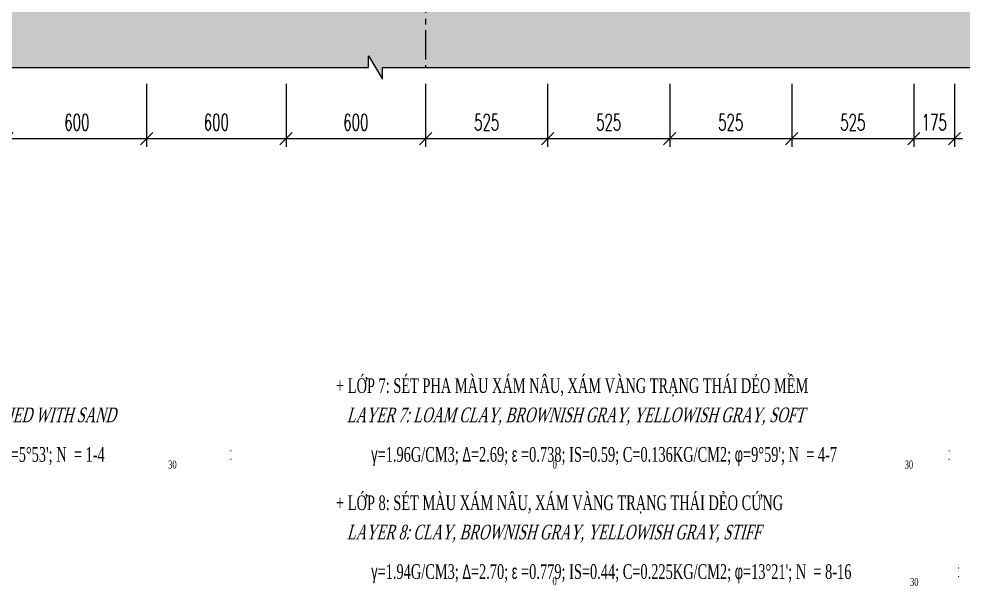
# Model space of a CAD drawing. Extents: x 9472 to 112692, y 46655 to 72187.
# Drawn here: x 56124 to 60185, y 63188 to 65628 of the extents above; entities that cross this region are included whole.
import ezdxf

# ---------------------------------------------------------------- set-up
doc = ezdxf.new("R2010")
doc.units = 0
doc.header["$LTSCALE"] = 10
doc.header["$MEASUREMENT"] = 0
doc.linetypes.add('CENTER', pattern=[2, 1.25, -0.25, 0.25, -0.25])
doc.layers.get('0').update_dxf_attribs({"color": 6, "linetype": 'CONTINUOUS'})
for name, color, linetype in [('Hatch', 8, 'CONTINUOUS'), ('Kich thuoc', 2, 'CONTINUOUS'), ('Net vang', 8, 'CONTINUOUS'), ('Text', 4, 'CONTINUOUS'), ('Tim', 8, 'CENTER')]:
    doc.layers.add(name, color=color, linetype=linetype)
doc.styles.add('Kichthuoc', font='romans.shx', dxfattribs={"width": 0.6})
doc.styles.get("Standard").update_dxf_attribs({"font": 'vntimeh.shx', "width": 0.65})
doc.dimstyles.new('Dim 350', dxfattribs={"dimscale": 350, "dimtxt": 0.2, "dimasz": 0.15, "dimexe": 0.1, "dimexo": 0.2, "dimgap": 0.1, "dimtad": 1, "dimdec": 0, "dimlfac": -1, "dimzin": 0, "dimdsep": 46, "dimtxsty": 'Kichthuoc', "dimblk": 'OBLIQUE', "dimcen": 0.1, "dimdle": 0.1, "dimclrd": 2, "dimclre": 2, "dimclrt": 4, "dimadec": 0, "dimazin": 0, "dimtfac": 1, "dimtdec": 0, "dimtix": 1, "dimtmove": 2, "dimatfit": 3, "dimfxl": 1, "dimtfill": 1, "dimtolj": 1, "dimtzin": 0, "dimarcsym": 0})

# ---------------------------------------------------------------- blocks, each defined once
blk = doc.blocks.new('_Oblique')
at = {"color": 0, "linetype": 'ByBlock', "lineweight": -2}
blk.add_line((-0.5, -0.5), (0.5, 0.5), dxfattribs=at)
blk = doc.blocks.new('*D66')
at = {"layer": 'Kich thuoc', "color": 2, "lineweight": -2}
for p, q in [((56673.2, 65348.7), (56673.2, 65077.7)), ((57273.2, 65348.7), (57273.2, 65077.7)), ((56638.2, 65112.7), (57308.2, 65112.7))]:
    blk.add_line(p, q, dxfattribs=at)
at = {"layer": 'Kich thuoc', "color": 2, "lineweight": -2, "xscale": 52.5, "yscale": 52.5, "zscale": 52.5, "rotation": 180}
blk.add_blockref('_Oblique', (56673.2, 65112.7), dxfattribs=at)
at = {"layer": 'Kich thuoc', "color": 2, "lineweight": -2, "xscale": 52.5, "yscale": 52.5, "zscale": 52.5}
blk.add_blockref('_Oblique', (57273.2, 65112.7), dxfattribs=at)
at = {"layer": 'Kich thuoc', "color": 4, "insert": (56973.2, 65182.7), "char_height": 70, "attachment_point": 5, "style": 'Kichthuoc', "bg_fill": 3, "box_fill_scale": 1.25, "bg_fill_color": 9, "bg_fill_true_color": 13158600, "bg_fill_transparency": 11732736}
blk.add_mtext('\\A1;600', dxfattribs=at)
blk = doc.blocks.new('*D72')
at = {"layer": 'Kich thuoc', "color": 2, "lineweight": -2}
for p, q in [((56073.2, 65348.7), (56073.2, 65077.7)), ((56673.2, 65348.7), (56673.2, 65077.7)), ((56038.2, 65112.7), (56708.2, 65112.7))]:
    blk.add_line(p, q, dxfattribs=at)
at = {"layer": 'Kich thuoc', "color": 2, "lineweight": -2, "xscale": 52.5, "yscale": 52.5, "zscale": 52.5, "rotation": 180}
blk.add_blockref('_Oblique', (56073.2, 65112.7), dxfattribs=at)
at = {"layer": 'Kich thuoc', "color": 2, "lineweight": -2, "xscale": 52.5, "yscale": 52.5, "zscale": 52.5}
blk.add_blockref('_Oblique', (56673.2, 65112.7), dxfattribs=at)
at = {"layer": 'Kich thuoc', "color": 4, "insert": (56373.2, 65182.7), "char_height": 70, "attachment_point": 5, "style": 'Kichthuoc', "bg_fill": 3, "box_fill_scale": 1.25, "bg_fill_color": 9, "bg_fill_true_color": 13158600, "bg_fill_transparency": 5599924}
blk.add_mtext('\\A1;600', dxfattribs=at)
blk = doc.blocks.new('*D73')
at = {"layer": 'Kich thuoc', "color": 2, "lineweight": -2}
for p, q in [((59973.2, 65348.7), (59973.2, 65077.7)), ((60148.2, 65348.7), (60148.2, 65077.7)), ((59938.2, 65112.7), (60183.2, 65112.7))]:
    blk.add_line(p, q, dxfattribs=at)
at = {"layer": 'Kich thuoc', "color": 2, "lineweight": -2, "xscale": 52.5, "yscale": 52.5, "zscale": 52.5, "rotation": 180}
blk.add_blockref('_Oblique', (59973.2, 65112.7), dxfattribs=at)
at = {"layer": 'Kich thuoc', "color": 2, "lineweight": -2, "xscale": 52.5, "yscale": 52.5, "zscale": 52.5}
blk.add_blockref('_Oblique', (60148.2, 65112.7), dxfattribs=at)
at = {"layer": 'Kich thuoc', "color": 4, "insert": (60060.7, 65182.7), "char_height": 70, "attachment_point": 5, "style": 'Kichthuoc', "bg_fill": 3, "box_fill_scale": 1.25, "bg_fill_color": 9, "bg_fill_true_color": 13158600, "bg_fill_transparency": 11732736}
blk.add_mtext('\\A1;175', dxfattribs=at)
blk = doc.blocks.new('*D74')
at = {"layer": 'Kich thuoc', "color": 2, "lineweight": -2}
for p, q in [((57873.2, 65348.7), (57873.2, 65077.7)), ((58398.2, 65348.7), (58398.2, 65077.7)), ((57838.2, 65112.7), (58433.2, 65112.7))]:
    blk.add_line(p, q, dxfattribs=at)
at = {"layer": 'Kich thuoc', "color": 2, "lineweight": -2, "xscale": 52.5, "yscale": 52.5, "zscale": 52.5, "rotation": 180}
blk.add_blockref('_Oblique', (57873.2, 65112.7), dxfattribs=at)
at = {"layer": 'Kich thuoc', "color": 2, "lineweight": -2, "xscale": 52.5, "yscale": 52.5, "zscale": 52.5}
blk.add_blockref('_Oblique', (58398.2, 65112.7), dxfattribs=at)
at = {"layer": 'Kich thuoc', "color": 4, "insert": (58135.7, 65182.7), "char_height": 70, "attachment_point": 5, "style": 'Kichthuoc', "bg_fill": 3, "box_fill_scale": 1.25, "bg_fill_color": 9, "bg_fill_true_color": 13158600, "bg_fill_transparency": 11732736}
blk.add_mtext('\\A1;525', dxfattribs=at)
blk = doc.blocks.new('*D75')
at = {"layer": 'Kich thuoc', "color": 2, "lineweight": -2}
for p, q in [((57273.2, 65348.7), (57273.2, 65077.7)), ((57873.2, 65348.7), (57873.2, 65077.7)), ((57238.2, 65112.7), (57908.2, 65112.7))]:
    blk.add_line(p, q, dxfattribs=at)
at = {"layer": 'Kich thuoc', "color": 2, "lineweight": -2, "xscale": 52.5, "yscale": 52.5, "zscale": 52.5, "rotation": 180}
blk.add_blockref('_Oblique', (57273.2, 65112.7), dxfattribs=at)
at = {"layer": 'Kich thuoc', "color": 2, "lineweight": -2, "xscale": 52.5, "yscale": 52.5, "zscale": 52.5}
blk.add_blockref('_Oblique', (57873.2, 65112.7), dxfattribs=at)
at = {"layer": 'Kich thuoc', "color": 4, "insert": (57573.2, 65182.7), "char_height": 70, "attachment_point": 5, "style": 'Kichthuoc', "bg_fill": 3, "box_fill_scale": 1.25, "bg_fill_color": 9, "bg_fill_true_color": 13158600, "bg_fill_transparency": 3893024}
blk.add_mtext('\\A1;600', dxfattribs=at)
blk = doc.blocks.new('*D76')
at = {"layer": 'Kich thuoc', "color": 2, "lineweight": -2}
for p, q in [((58923.2, 65348.7), (58923.2, 65077.7)), ((59448.2, 65348.7), (59448.2, 65077.7)), ((58888.2, 65112.7), (59483.2, 65112.7))]:
    blk.add_line(p, q, dxfattribs=at)
at = {"layer": 'Kich thuoc', "color": 2, "lineweight": -2, "xscale": 52.5, "yscale": 52.5, "zscale": 52.5, "rotation": 180}
blk.add_blockref('_Oblique', (58923.2, 65112.7), dxfattribs=at)
at = {"layer": 'Kich thuoc', "color": 2, "lineweight": -2, "xscale": 52.5, "yscale": 52.5, "zscale": 52.5}
blk.add_blockref('_Oblique', (59448.2, 65112.7), dxfattribs=at)
at = {"layer": 'Kich thuoc', "color": 4, "insert": (59185.7, 65182.7), "char_height": 70, "attachment_point": 5, "style": 'Kichthuoc', "bg_fill": 3, "box_fill_scale": 1.25, "bg_fill_color": 9, "bg_fill_true_color": 13158600, "bg_fill_transparency": 5599940}
blk.add_mtext('\\A1;525', dxfattribs=at)
blk = doc.blocks.new('*D77')
at = {"layer": 'Kich thuoc', "color": 2, "lineweight": -2}
for p, q in [((58398.2, 65348.7), (58398.2, 65077.7)), ((58923.2, 65348.7), (58923.2, 65077.7)), ((58363.2, 65112.7), (58958.2, 65112.7))]:
    blk.add_line(p, q, dxfattribs=at)
at = {"layer": 'Kich thuoc', "color": 2, "lineweight": -2, "xscale": 52.5, "yscale": 52.5, "zscale": 52.5, "rotation": 180}
blk.add_blockref('_Oblique', (58398.2, 65112.7), dxfattribs=at)
at = {"layer": 'Kich thuoc', "color": 2, "lineweight": -2, "xscale": 52.5, "yscale": 52.5, "zscale": 52.5}
blk.add_blockref('_Oblique', (58923.2, 65112.7), dxfattribs=at)
at = {"layer": 'Kich thuoc', "color": 4, "insert": (58660.7, 65182.7), "char_height": 70, "attachment_point": 5, "style": 'Kichthuoc', "bg_fill": 3, "box_fill_scale": 1.25, "bg_fill_color": 9, "bg_fill_true_color": 13158600, "bg_fill_transparency": 3884992}
blk.add_mtext('\\A1;525', dxfattribs=at)
blk = doc.blocks.new('*D78')
at = {"layer": 'Kich thuoc', "color": 2, "lineweight": -2}
for p, q in [((59448.2, 65348.7), (59448.2, 65077.7)), ((59973.2, 65348.7), (59973.2, 65077.7)), ((59413.2, 65112.7), (60008.2, 65112.7))]:
    blk.add_line(p, q, dxfattribs=at)
at = {"layer": 'Kich thuoc', "color": 2, "lineweight": -2, "xscale": 52.5, "yscale": 52.5, "zscale": 52.5, "rotation": 180}
blk.add_blockref('_Oblique', (59448.2, 65112.7), dxfattribs=at)
at = {"layer": 'Kich thuoc', "color": 2, "lineweight": -2, "xscale": 52.5, "yscale": 52.5, "zscale": 52.5}
blk.add_blockref('_Oblique', (59973.2, 65112.7), dxfattribs=at)
at = {"layer": 'Kich thuoc', "color": 4, "insert": (59710.7, 65182.7), "char_height": 70, "attachment_point": 5, "style": 'Kichthuoc', "bg_fill": 3, "box_fill_scale": 1.25, "bg_fill_color": 9, "bg_fill_true_color": 13158600, "bg_fill_transparency": 3878416}
blk.add_mtext('\\A1;525', dxfattribs=at)

msp = doc.modelspace()

# ---------------------------------------------------------------- linework, layer by layer
at = {"layer": 'Net vang'}
msp.add_lwpolyline([(53621.9, 65418.7), (57627.3, 65418.7), (57627.3, 65468.7), (57687.3, 65368.7), (57687.3, 65418.7), (64114, 65418.7)], dxfattribs=at)

# ---------------------------------------------------------------- texts
at = {"layer": 'Text'}
for s, height, width, p in [('+ líp 7: sÐt pha mµu x¸m n©u, x¸m vµng tr¹ng th¸i dÎo mÒm', 63, 0.65, (57488.2, 64018.7)), ('.', 34.7, 0.7, (57031.6, 63767.2)), ('.', 34.7, 0.7, (60120.5, 63767.2)), ('30', 34.65, 0.7, (56765.9, 63693.1)), ('.', 34.7, 0.7, (57031.6, 63730.4)), ('0', 34.7, 0.7, (58419.7, 63693.1)), ('30', 34.65, 0.7, (59933.7, 63693.1)), ('.', 34.7, 0.7, (60120.5, 63730.4)), ('+ líp 8: sÐt mµu x¸m n©u, x¸m vµng tr¹ng th¸i dÎo cøng', 63, 0.65, (57488.2, 63514.7)), ('.', 34.7, 0.7, (60160.4, 63263.2)), ('0', 34.7, 0.7, (58418.8, 63191.3)), ('30', 34.65, 0.7, (59956.8, 63188.1)), ('.', 34.7, 0.7, (60160.4, 63226.4))]:
    msp.add_text(s, height=height, dxfattribs=dict(at, width=width)).set_placement(p)
at = {"layer": 'Text', "oblique": 15, "width": 0.65}
for s, p in [('   layer 2: clay, brownish grey very soft, sandwiched with sand', (54338.2, 63892.7)), ('   layer 7: loam clay, brownish gray, yellowish gray, soft', (57488.2, 63892.7)), ('   layer 8: clay, brownish gray, yellowish gray, stiff', (57488.2, 63388.7))]:
    msp.add_text(s, height=63, dxfattribs=at).set_placement(p)
at = {"layer": 'Text', "char_height": 63, "width": 13860, "attachment_point": 7}
for s, insert in [("{\\Fgreeks.shx|c1;g}=1.71g/cm3; {\\Fgreeks.shx|c0;D}=2.68; {\\Fgreeks.shx|c1;e} =1.362; iS=1.19; C=0.069kg/cm2; {\\Fgreeks.shx|c1;f}=5°53'; n  = 1-4", (54489.4, 63703.7)), ("{\\Fgreeks.shx|c1;g}=1.96g/cm3; {\\Fgreeks.shx|c0;D}=2.69; {\\Fgreeks.shx|c1;e} =0.738; iS=0.59; C=0.136kg/cm2; {\\Fgreeks.shx|c1;f}=9°59'; n  = 4-7", (57639.4, 63703.7)), ("{\\Fgreeks.shx|c1;g}=1.94g/cm3; {\\Fgreeks.shx|c0;D}=2.70; {\\Fgreeks.shx|c1;e} =0.779; iS=0.44; C=0.225kg/cm2; {\\Fgreeks.shx|c1;f}=13°21'; n  = 8-16", (57639.4, 63199.7))]:
    msp.add_mtext(s, dxfattribs=dict(at, insert=insert))

# ---------------------------------------------------------------- next in the draw order: dimensions: what is measured, and where the dimension line sits
at = {"layer": 'Kich thuoc'}
for base, p1, p2, picture, middle in [((57273.2, 65112.7), (56673.2, 65418.7), (57273.2, 65418.7), '*D66', (56973.2, 65182.7)), ((58398.2, 65112.7), (57873.2, 65418.7), (58398.2, 65418.7), '*D74', (58135.7, 65182.7)), ((59448.2, 65112.7), (58923.2, 65418.7), (59448.2, 65418.7), '*D76', (59185.7, 65182.7)), ((60148.2, 65112.7), (59973.2, 65418.7), (60148.2, 65418.7), '*D73', (60060.7, 65182.7))]:
    dim = msp.add_linear_dim(base=base, p1=p1, p2=p2, dimstyle='Dim 350', dxfattribs=at)
    dim.commit()
    dim.dimension.update_dxf_attribs({"geometry": picture, "text_midpoint": middle})

# ---------------------------------------------------------------- next in the draw order: dimensions: what is measured, and where the dimension line sits
for base, p1, p2, picture, middle in [((56673.2, 65112.7), (56073.2, 65418.7), (56673.2, 65418.7), '*D72', (56373.2, 65182.7)), ((57873.2, 65112.7), (57273.2, 65418.7), (57873.2, 65418.7), '*D75', (57573.2, 65182.7)), ((58923.2, 65112.7), (58398.2, 65418.7), (58923.2, 65418.7), '*D77', (58660.7, 65182.7)), ((59973.2, 65112.7), (59448.2, 65418.7), (59973.2, 65418.7), '*D78', (59710.7, 65182.7))]:
    dim = msp.add_linear_dim(base=base, p1=p1, p2=p2, dimstyle='Dim 350', dxfattribs=at)
    dim.commit()
    dim.dimension.update_dxf_attribs({"geometry": picture, "text_midpoint": middle})

# ---------------------------------------------------------------- next in the draw order: hatches: boundary and pattern name
at = {"layer": 'Hatch'}
h = msp.add_hatch(dxfattribs=at)
h.set_pattern_fill('CORK', color=256, scale=500, style=0)
h.set_pattern_definition([(0, (0, 0), (0, 62.5), []), (135, (31.25, -31.25), (-125, -125), [88.38835, -88.38835]), (135, (46.88, -31.25), (-125, -125), [88.38835, -88.38835]), (135, (62.5, -31.25), (-125, -125), [88.38835, -88.38835])])
h.paths.add_polyline_path([(63605.4, 65797.2, -0.087451), (63582.2, 65820.4, -0.087526), (63605.4, 65797.2, 0.414257), (63736.8, 65820.4, 0.520567), (63899.6, 65820.4, 0.520567), (63899.6, 65974.9, 0.304823), (63937.5, 66073), (60265.2, 66071.9), (60265.2, 65993.4), (60209.8, 65993.4, 0.07201), (60229.5, 65974.9, 0.520567), (60229.5, 65820.4, 0.414257), (60360.9, 65797.2, -0.087526), (60384.1, 65820.4, -0.087451), (60360.9, 65797.2, 0.41417), (60384.1, 65665.9, 0.520567), (60538.7, 65665.9, 0.520567), (60693.3, 65665.9, 0.520567), (60864.2, 65665.9, 0.520567), (61018.8, 65665.9, 0.520567), (61173.5, 65665.9, 0.520567), (61336.2, 65665.9, 0.520567), (61499, 65665.9, 0.520567), (61669.9, 65665.9, 0.520567), (61840.7, 65665.9, 0.520567), (61995.4, 65665.9, 0.520567), (62150, 65665.9, 0.520567), (62312.7, 65665.9, 0.520567), (62467.4, 65665.9, 0.520567), (62630.1, 65665.9, 0.520567), (62784.7, 65665.9, 0.520567), (62939.3, 65665.9, 0.520567), (63102.1, 65665.9, 0.520567), (63273, 65665.9, 0.520567), (63427.6, 65665.9, 0.520567), (63582.2, 65665.9, 0.41417)], flags=17)
h.paths.add_polyline_path([(55054, 65989.3), (55004.7, 65693.4), (54915.9, 65708.2), (54965.2, 66004.1)], flags=16)
h.paths.add_polyline_path([(54914.7, 65933), (54891.2, 65791.9), (54787.6, 65809.2), (54811.1, 65950.2)], flags=24)
h.paths.add_polyline_path([(55806.4, 65895.4), (55830, 65754.4), (55726.4, 65737.1), (55702.9, 65878.2)], flags=24)
h.paths.add_polyline_path([(59133.7, 65703.5), (59222.5, 65703.5), (59222.5, 65778.8), (59133.7, 65778.8)], flags=24)
h.paths.add_polyline_path([(55185.5, 66059.4), (55335.9, 66059.4), (55335.9, 66120.8), (55185.5, 66120.8)], flags=9)
h.paths.add_polyline_path([(55185.5, 65559.4), (55335.9, 65559.4), (55335.9, 65620.8), (55185.5, 65620.8)], flags=24)
edge = h.paths.add_edge_path()
edge.add_arc((59178.1, 65741.2), 54, 0, 360)
edge = h.paths.add_edge_path()
edge.add_arc((60438.2, 65743.1), 94.3, 145.0085, 235)
edge.add_arc((60461.4, 65720), 94.4, 215, 325)
edge.add_arc((60616, 65720), 94.4, 215, 325)
edge.add_arc((60778.8, 65725.7), 104.3, 215, 325)
edge.add_arc((60941.5, 65720), 94.4, 215, 325)
edge.add_arc((61096.1, 65720), 94.4, 215, 325)
edge.add_arc((61254.8, 65722.9), 99.3, 215, 325)
edge.add_arc((61417.6, 65722.9), 99.3, 215, 325)
edge.add_arc((61584.4, 65725.7), 104.3, 215, 325)
edge.add_arc((61755.3, 65725.7), 104.3, 215, 325)
edge.add_arc((61918.1, 65720), 94.4, 215, 325)
edge.add_arc((62072.7, 65720), 94.4, 215, 325)
edge.add_arc((62231.4, 65722.9), 99.3, 215, 325)
edge.add_arc((62390, 65720), 94.4, 215, 325)
edge.add_arc((62548.7, 65722.9), 99.3, 215, 325)
edge.add_arc((62707.4, 65720), 94.4, 215, 325)
edge.add_arc((62862, 65720), 94.4, 215, 325)
edge.add_arc((63020.7, 65722.9), 99.3, 215, 325)
edge.add_arc((63187.5, 65725.7), 104.3, 215, 325)
edge.add_arc((63350.3, 65720), 94.4, 215, 325)
edge.add_arc((63504.9, 65720), 94.4, 215, 325)
edge.add_arc((63528.1, 65743.1), 94.3, 305, 394.9915)
edge.add_arc((63659.5, 65874.5), 94.4, 234.9915, 325)
edge.add_arc((63818.2, 65877.4), 99.3, 215, 325)
edge.add_arc((63845.5, 65897.6), 94.3, 305, 415)
edge.add_arc((63845.5, 66052.1), 94.3, 305, 372.8097)
edge.add_line((63937.5, 66073), (64114, 66073.1))
edge.add_line((64114, 66073.1), (64114, 65418.7))
edge.add_line((64114, 65418.7), (57687.3, 65418.7))
edge.add_line((57687.3, 65418.7), (57687.3, 65368.7))
edge.add_line((57687.3, 65368.7), (57627.3, 65468.7))
edge.add_line((57627.3, 65468.7), (57627.3, 65418.7))
edge.add_line((57627.3, 65418.7), (53621.9, 65418.7))
edge.add_line((53621.9, 65418.7), (53621.9, 66069.9))
edge.add_line((53621.9, 66069.9), (55138.2, 66070.4))
edge.add_line((55138.2, 66070.4), (55138.2, 65570.4))
edge.add_line((55138.2, 65570.4), (55158.2, 65570.4))
edge.add_line((55158.2, 65570.4), (55158.2, 66070.4))
edge.add_line((55158.2, 66070.4), (60185.2, 66071.9))
edge.add_line((60185.2, 66071.9), (60185.2, 65993.4))
edge.add_line((60185.2, 65993.4), (60209.8, 65993.4))
edge.add_arc((60283.6, 66052.1), 94.3, 218.5249, 235)
edge.add_arc((60283.6, 65897.6), 94.3, 125, 235)
edge.add_arc((60306.8, 65874.5), 94.4, 215, 305.0085)

# ---------------------------------------------------------------- next in the draw order: linework, layer by layer
at = {"layer": 'Tim', "ltscale": 10}
msp.add_line((57873.2, 68778.4), (57873.2, 65418.7), dxfattribs=at)

doc.saveas('drawing.dxf')
